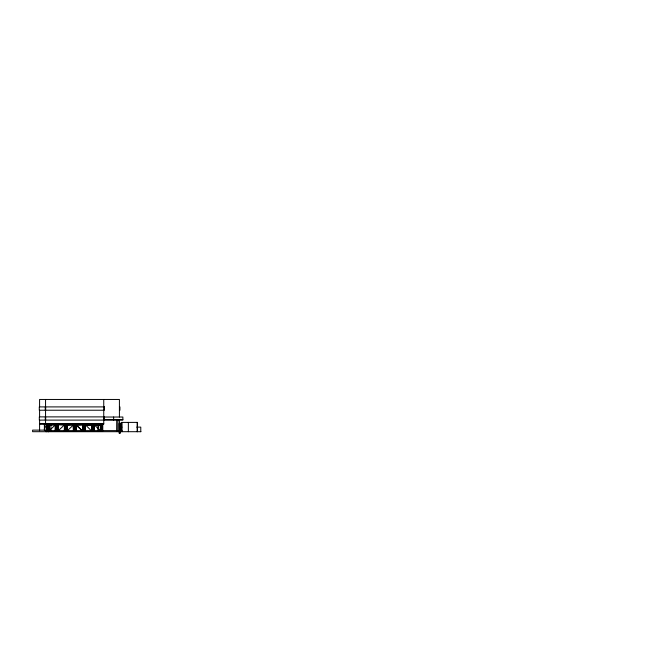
<?xml version="1.0" encoding="UTF-8"?>
<svg xmlns="http://www.w3.org/2000/svg" width="652" height="652" viewBox="0 0 652 652"><rect width="100%" height="100%" fill="white"/><g stroke="black" fill="none" stroke-linecap="round" stroke-linejoin="round"><path stroke-width="0.98" d="M44.426 428.486L44.426 430.141L44.426 424.167L46.911 430.141M47.091 430.613L47.083 424.11M47.531 430.613L47.384 424.273M47.58 430.483L47.457 424.452M48.639 430.271L48.664 424.476L48.745 430.238M48.794 424.859L55.477 424.819L48.647 424.819L48.876 430.214L48.859 426.669M55.192 430.214L55.477 424.819L49.471 430.442M55.33 430.238L55.355 424.851M55.493 430.271L55.493 424.501M57.425 425.161L57.352 425.21A1.516 1.508 -89.9 0 1 57.05 425.21L56.96 424.476L57.042 425.218A1.581 1.565 -89.9 0 0 57.352 425.218L57.433 424.476M57.71 430.271L57.743 424.476L64.548 424.827L57.718 424.827L57.832 430.238L57.849 424.868M64.263 430.214L64.548 424.827L58.566 430.442M64.548 430.263L64.564 424.476L64.564 430.271M66.781 430.271L66.814 424.476L67.05 424.9L73.643 424.476L73.643 430.271M66.92 424.868L66.92 430.238L66.797 424.827L73.627 424.827L66.838 424.827L67.05 430.214M73.505 430.238L73.627 424.827M73.969 424.485L74.026 425.218A1.581 1.565 -89.9 0 0 74.344 425.218L74.051 425.08M74.279 428.429L74.059 427.777M74.434 425.161L74.426 424.476M74.736 430.491L74.923 424.476L74.687 430.491M83.994 424.493L83.88 430.483M85.094 430.271L85.11 424.485L91.035 430.442M85.233 430.238L85.11 424.827L91.94 424.827L85.151 424.859L85.298 430.206L85.216 424.859M91.63 430.214L91.94 424.827L85.151 424.859M91.956 430.271L91.834 424.476M92.274 431.371L93.04 431.502M92.242 424.476L92.307 425.218A1.581 1.565 -89.9 0 0 92.625 425.218L92.706 424.476M93.049 424.493L93.049 430.491L92.91 424.476M102.046 430.613L102.046 424.281L102.633 424.273M47.588 424.476L102.022 424.281M102.193 430.613L102.193 424.281M102.519 430.613L102.519 424.11M102.657 430.613L102.666 424.11M119.414 433.319L119.414 423.433M119.675 433.319L119.675 423.433M119.846 424.093L119.846 433.319L119.194 433.262L119.194 423.433L120.506 423.433L120.506 424.093L119.854 424.093L119.846 433.319L119.854 423.433M120.058 424.159L120.799 424.297L120.408 424.15M120.172 424.053L120.75 424.444M73.35 430.214L73.366 424.9L73.456 430.247M76.039 430.238L75.991 424.476L75.966 430.271L75.999 424.835L81.899 430.434L75.999 424.819L82.812 424.819L82.828 430.271L82.82 424.476L76.015 424.851L82.812 424.819L82.486 430.206M100.131 430.434L94.198 424.819L94.385 430.214L94.198 424.476L94.165 430.271M50.872 430.548L50.913 424.004M97.873 430.589L97.914 424.044M98.648 430.589L98.688 424.044M116.651 430.45L116.716 419.741M117.857 430.459L117.93 419.749M48.761 430.247L48.876 424.9M101.027 430.271L101.003 424.485L100.701 430.214M85.176 430.247L85.314 424.9M75.445 427.908L76.431 427.891L75.583 427.94M75.2 424.476L75.265 425.218A1.581 1.565 89.9 0 0 75.583 425.218L75.64 425.194M75.216 425.194L75.273 425.21A1.516 1.508 89.9 0 0 75.575 425.21L75.665 424.468M92.698 425.161L92.625 425.21A1.516 1.508 -89.9 0 1 92.315 425.21L92.315 425.21M75.249 427.785C74.809 429.358 76.08 426.53 75.33 428.437M67.621 430.442L73.505 424.859M74.222 427.924L73.244 427.899L74.149 427.924M74.344 425.21L74.401 425.194A1.516 1.508 -89.9 0 1 74.043 425.21L73.986 425.194M93.065 424.493L93.065 430.491M102.486 424.273L46.911 424.273M100.978 424.827L101.011 430.263M101.011 424.819L94.181 424.819L100.905 424.859L100.832 430.238L100.726 424.9M87.539 431.518L88.02 431.526M98.558 431.526L98.012 431.518M94.41 424.9L100.864 424.859M51.019 431.477L51.647 431.485L51.109 431.485M63.383 431.518L63.863 431.526M119.414 406.905L119.927 406.905L119.927 410.23L119.414 410.23M103.562 417.027L122.869 417.027L122.869 420.092L39.316 420.108L39.316 416.881L104.239 416.881L104.239 420.108M103.407 419.627L122.869 419.627M39.585 423.653L103.749 423.653M39.585 424.167L103.749 424.167L103.749 399.464M119.569 424.346L120.661 424.346L119.569 424.411M119.414 427.125L121.948 427.125M136.781 427.125L140.775 427.125L140.775 431.697M48.615 430.622L122.046 430.622M46.911 431.526L102.657 431.518M140.938 431.697L32.6 431.697L32.6 430.124L48.615 430.133L48.615 431.697M56.455 424.476L56.651 430.483L56.537 424.476M65.526 424.476L65.73 430.483L65.608 424.476M117.173 431.42C115.673 431.428 118.925 431.42 117.327 431.428M75.925 431.518L76.463 431.526L75.893 431.477M120.693 424.322L120.212 424.15M94.328 424.859L94.385 430.206M102.071 424.476L102.087 430.483M92.242 431.477L92.307 431.502A1.581 1.565 -89.9 0 0 92.625 431.502L92.608 431.494A1.516 1.508 -89.9 0 1 92.307 431.494L92.25 431.477M44.426 424.167L44.483 430.141M137.482 431.697L137.482 422.39L121.174 422.423L121.174 430.622M137.14 422.39L137.14 431.697M128.362 422.374L128.362 431.697M122.046 422.423L122.046 431.697M120.465 430.622L120.465 431.697M119.414 417.027L119.414 399.464L39.585 399.464L39.585 406.905M119.414 420.092L119.414 430.727M113.635 417.027L113.635 420.092M102.617 424.167L102.617 430.752M76.17 424.9L76.17 430.206M46.911 424.167L46.911 431.697M46.431 430.133L46.496 431.697M45.868 430.141L45.868 431.697M45.624 406.905L45.624 410.23M45.624 416.881L45.624 420.108M45.558 399.464L45.558 424.167M45.265 406.905L45.265 410.23M45.298 416.881L45.298 420.108M39.585 410.23L39.585 416.881M39.585 420.108L39.585 430.752M57.963 424.9L57.963 430.214L57.963 424.9M73.921 427.802L73.961 428.413L73.961 427.785M57.433 431.445L57.352 431.502A1.581 1.565 -89.9 0 1 57.034 431.502L57.042 431.494A1.516 1.508 -89.9 0 0 57.343 431.494L57.417 431.445M104.41 406.905L39.283 406.905L39.283 410.23L104.41 410.23L104.41 406.905M48.183 431.697L48.232 430.141L48.166 431.697"/></g></svg>
